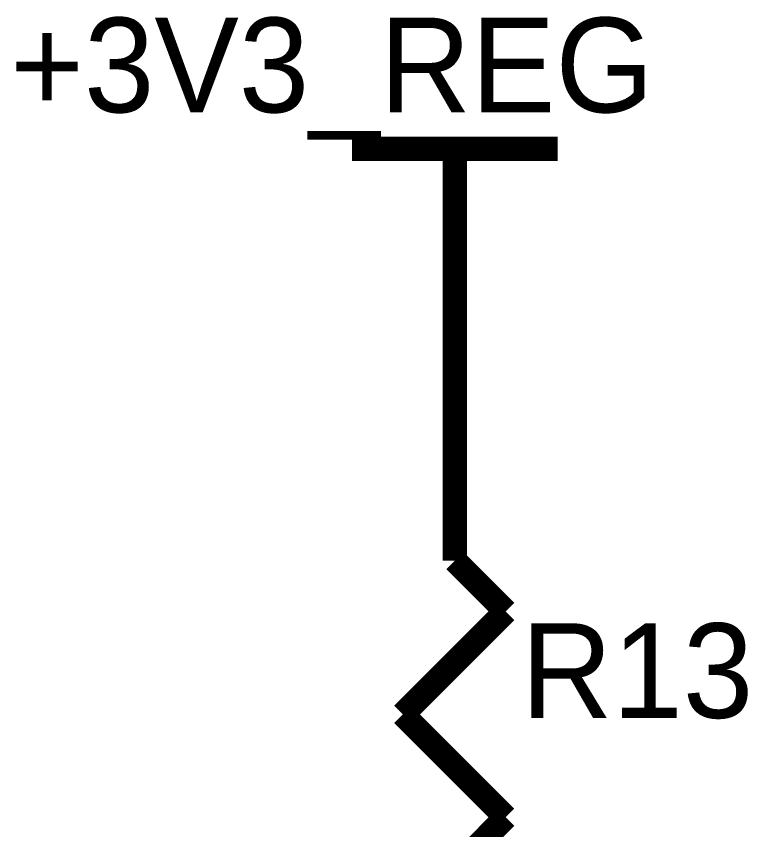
# Model space of a CAD drawing. Header units: inches. Extents: x 0 to 31.5, y 0 to 22.3.
# Drawn here: x 3.9899 to 4.3449, y 5.5689 to 5.9639 of the extents above; entities that cross this region are included whole.
import ezdxf

# ---------------------------------------------------------------- set-up
doc = ezdxf.new("R2010")
doc.units = ezdxf.units.IN
doc.header["$MEASUREMENT"] = 0
doc.layers.add('Sheet', color=255, linetype='Continuous')

msp = doc.modelspace()

# ---------------------------------------------------------------- linework, layer by layer
at = {"layer": 'Sheet'}
for points in [[(4.15281, 5.89946, 0.0118, 0.0118, 0), (4.25271, 5.89946, 0.0118, 0.0118, 0)], [(4.20276, 5.79954, 0.0118, 0.0118, 0), (4.20276, 5.89946, 0.0118, 0.0118, 0)], [(4.20276, 5.69962, 0.0118, 0.0118, 0), (4.20276, 5.79954, 0.0118, 0.0118, 0)], [(4.22744, 5.67492, 0.0118, 0.0118, 0), (4.20276, 5.69962, 0.0118, 0.0118, 0)], [(4.17749, 5.62496, 0.0118, 0.0118, 0), (4.22744, 5.67492, 0.0118, 0.0118, 0)], [(4.22744, 5.575, 0.0118, 0.0118, 0), (4.17749, 5.62496, 0.0118, 0.0118, 0)], [(4.17749, 5.52446, 0.0118, 0.0118, 0), (4.22744, 5.575, 0.0118, 0.0118, 0)]]:
    msp.add_lwpolyline(points, format="xyseb", dxfattribs=at)

# ---------------------------------------------------------------- texts
for s, p in [('+3V3_REG', (3.98688, 5.91726)), ('R13', (4.23491, 5.62324))]:
    msp.add_text(s, height=0.045941, dxfattribs=at).set_placement(p)

doc.saveas('drawing.dxf')
